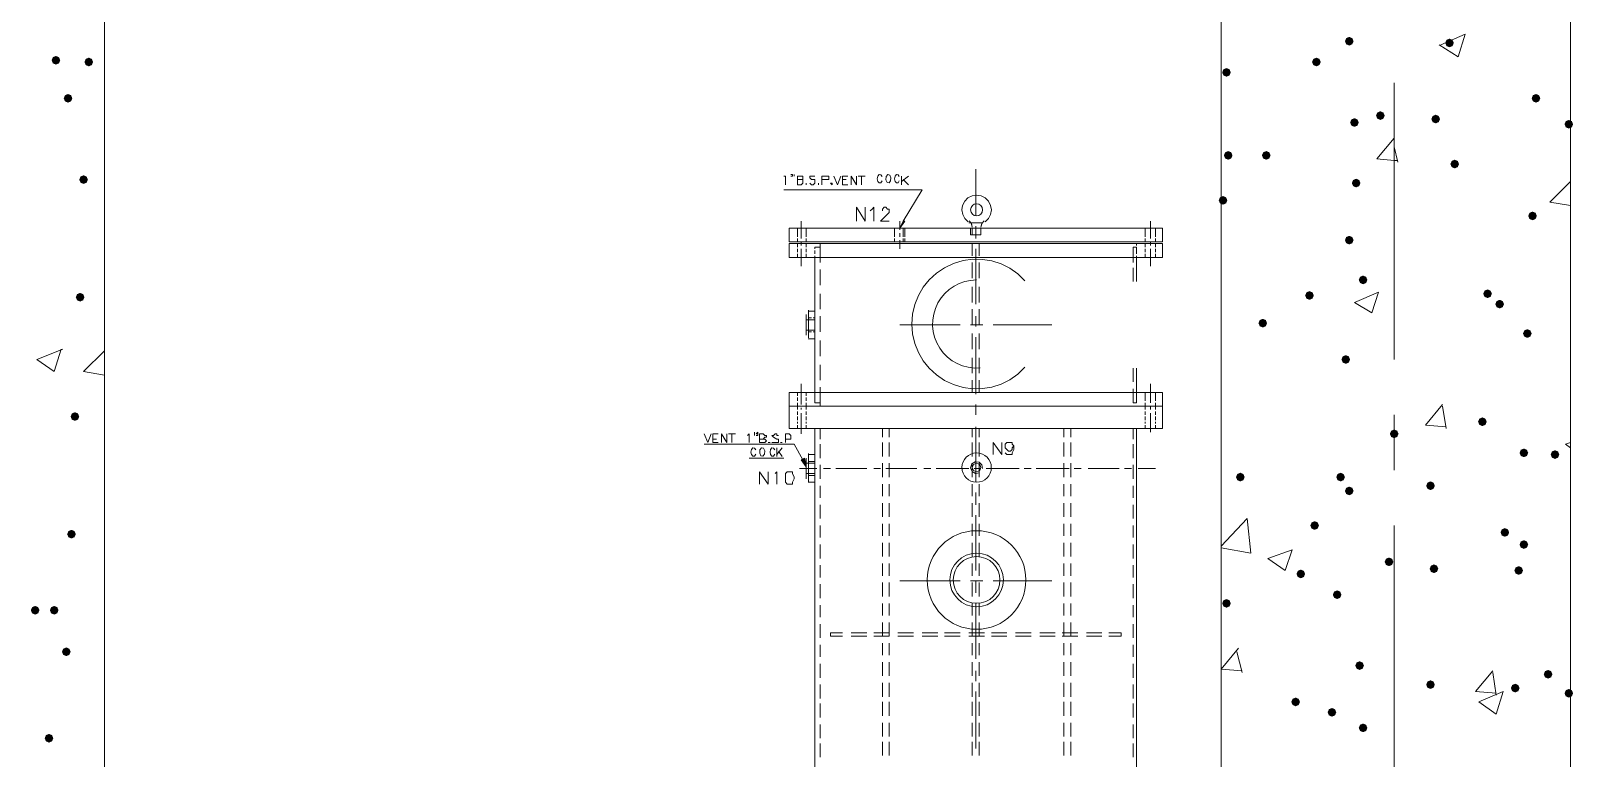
# Model space of a CAD drawing. Header units: millimetres. Extents: x 29 to 95071, y 20 to 67221.
# Drawn here: x 6495 to 10916, y 34376 to 36460 of the extents above; entities that cross this region are included whole.
import ezdxf

# ---------------------------------------------------------------- set-up
doc = ezdxf.new("R2010")
doc.units = ezdxf.units.MM

msp = doc.modelspace()

# ---------------------------------------------------------------- hatches: boundary and pattern name
h = msp.add_hatch(color=7)
h.dxf.hatch_style = 2
h.paths.add_polyline_path([(10274.3, 36418.1), (10265.5, 36421.8), (10261.9, 36430.5), (10265.5, 36439.3), (10274.3, 36442.9), (10283, 36439.3), (10286.7, 36430.5), (10283, 36421.8)])
h = msp.add_hatch(color=7)
h.dxf.hatch_style = 2
h.paths.add_polyline_path([(10561.8, 36413.2), (10553, 36416.8), (10549.4, 36425.6), (10553, 36434.3), (10561.8, 36438), (10570.5, 36434.3), (10574.1, 36425.6), (10570.5, 36416.8)])
h = msp.add_hatch(color=7)
h.dxf.hatch_style = 2
h.paths.add_polyline_path([(6566.8, 36363.6), (6558, 36367.2), (6554.4, 36376), (6558, 36384.7), (6566.8, 36388.4), (6575.5, 36384.7), (6579.2, 36376), (6575.5, 36367.2)])
h = msp.add_hatch(color=7)
h.dxf.hatch_style = 2
h.paths.add_polyline_path([(6661, 36358.6), (6652.2, 36362.3), (6648.6, 36371), (6652.2, 36379.8), (6661, 36383.4), (6669.7, 36379.8), (6673.3, 36371), (6669.7, 36362.3)])
h = msp.add_hatch(color=7)
h.dxf.hatch_style = 2
h.paths.add_polyline_path([(9922.4, 36328.9), (9913.6, 36332.5), (9910, 36341.3), (9913.6, 36350.1), (9922.4, 36353.7), (9931.1, 36350.1), (9934.7, 36341.3), (9931.1, 36332.5)])
h = msp.add_hatch(color=7)
h.dxf.hatch_style = 2
h.paths.add_polyline_path([(10180.1, 36358.6), (10171.3, 36362.3), (10167.7, 36371), (10171.3, 36379.8), (10180.1, 36383.4), (10188.8, 36379.8), (10192.5, 36371), (10188.8, 36362.3)])
h = msp.add_hatch(color=7)
h.dxf.hatch_style = 2
h.paths.add_polyline_path([(6601.5, 36254.6), (6592.7, 36258.2), (6589.1, 36267), (6592.7, 36275.7), (6601.5, 36279.3), (6610.2, 36275.7), (6613.9, 36267), (6610.2, 36258.2)])
h = msp.add_hatch(color=7)
h.dxf.hatch_style = 2
h.paths.add_polyline_path([(10809.6, 36254.6), (10800.8, 36258.2), (10797.2, 36267), (10800.8, 36275.7), (10809.6, 36279.3), (10818.3, 36275.7), (10822, 36267), (10818.3, 36258.2)])
h = msp.add_hatch(color=7)
h.dxf.hatch_style = 2
h.paths.add_polyline_path([(10289.1, 36185.2), (10280.4, 36188.8), (10276.7, 36197.6), (10280.4, 36206.3), (10289.1, 36210), (10297.9, 36206.3), (10301.5, 36197.6), (10297.9, 36188.8)])
h = msp.add_hatch(color=7)
h.dxf.hatch_style = 2
h.paths.add_polyline_path([(10363.5, 36205), (10354.7, 36208.6), (10351.1, 36217.4), (10354.7, 36226.1), (10363.5, 36229.8), (10372.2, 36226.1), (10375.9, 36217.4), (10372.2, 36208.6)])
h = msp.add_hatch(color=7)
h.dxf.hatch_style = 2
h.paths.add_polyline_path([(10522.1, 36195.1), (10513.3, 36198.7), (10509.7, 36207.5), (10513.3, 36216.2), (10522.1, 36219.9), (10530.8, 36216.2), (10534.5, 36207.5), (10530.8, 36198.7)])
h = msp.add_hatch(color=7)
h.dxf.hatch_style = 2
h.paths.add_polyline_path([(10903.8, 36180.2), (10895, 36183.9), (10891.4, 36192.6), (10895, 36201.4), (10903.8, 36205), (10912.5, 36201.4), (10916.1, 36192.6), (10912.5, 36183.9)])
h = msp.add_hatch(color=7)
h.dxf.hatch_style = 2
h.paths.add_polyline_path([(9927.3, 36091), (9918.6, 36094.6), (9914.9, 36103.4), (9918.6, 36112.1), (9927.3, 36115.8), (9936.1, 36112.1), (9939.7, 36103.4), (9936.1, 36094.6)])
h = msp.add_hatch(color=7)
h.dxf.hatch_style = 2
h.paths.add_polyline_path([(10036.4, 36091), (10027.6, 36094.6), (10024, 36103.4), (10027.6, 36112.1), (10036.4, 36115.8), (10045.1, 36112.1), (10048.7, 36103.4), (10045.1, 36094.6)])
h = msp.add_hatch(color=7)
h.dxf.hatch_style = 2
h.paths.add_polyline_path([(10576.6, 36066.2), (10567.9, 36069.9), (10564.2, 36078.6), (10567.9, 36087.4), (10576.6, 36091), (10585.4, 36087.4), (10589, 36078.6), (10585.4, 36069.9)])
h = msp.add_hatch(color=7)
h.dxf.hatch_style = 2
h.paths.add_polyline_path([(6646.1, 36021.6), (6637.3, 36025.2), (6633.7, 36034), (6637.3, 36042.7), (6646.1, 36046.4), (6654.8, 36042.7), (6658.5, 36034), (6654.8, 36025.2)])
h = msp.add_hatch(color=7)
h.dxf.hatch_style = 2
h.paths.add_polyline_path([(10294.1, 36011.7), (10285.3, 36015.3), (10281.7, 36024.1), (10285.3, 36032.8), (10294.1, 36036.5), (10302.8, 36032.8), (10306.5, 36024.1), (10302.8, 36015.3)])
h = msp.add_hatch(color=7)
h.dxf.hatch_style = 2
h.paths.add_polyline_path([(9912.4, 35962.1), (9903.7, 35965.8), (9900.1, 35974.5), (9903.7, 35983.3), (9912.4, 35986.9), (9921.2, 35983.3), (9924.8, 35974.5), (9921.2, 35965.8)])
h = msp.add_hatch(color=7)
h.dxf.hatch_style = 2
h.paths.add_polyline_path([(9000.4, 35915), (8985.6, 35895.2), (8995.5, 35915)])
h = msp.add_hatch(color=7)
h.dxf.hatch_style = 2
h.paths.add_polyline_path([(10799.7, 35917.5), (10790.9, 35921.2), (10787.3, 35929.9), (10790.9, 35938.7), (10799.7, 35942.3), (10808.4, 35938.7), (10812.1, 35929.9), (10808.4, 35921.2)])
h = msp.add_hatch(color=7)
h.dxf.hatch_style = 2
h.paths.add_polyline_path([(10274.3, 35848.1), (10265.5, 35851.8), (10261.9, 35860.5), (10265.5, 35869.3), (10274.3, 35872.9), (10283, 35869.3), (10286.7, 35860.5), (10283, 35851.8)])
h = msp.add_hatch(color=7)
h.dxf.hatch_style = 2
h.paths.add_polyline_path([(10313.9, 35734.1), (10305.2, 35737.8), (10301.5, 35746.5), (10305.2, 35755.3), (10313.9, 35758.9), (10322.7, 35755.3), (10326.3, 35746.5), (10322.7, 35737.8)])
h = msp.add_hatch(color=7)
h.dxf.hatch_style = 2
h.paths.add_polyline_path([(6636.2, 35684.6), (6627.4, 35688.2), (6623.8, 35697), (6627.4, 35705.7), (6636.2, 35709.3), (6644.9, 35705.7), (6648.6, 35697), (6644.9, 35688.2)])
h = msp.add_hatch(color=7)
h.dxf.hatch_style = 2
h.paths.add_polyline_path([(10160.3, 35689.5), (10151.5, 35693.2), (10147.9, 35701.9), (10151.5, 35710.7), (10160.3, 35714.3), (10169, 35710.7), (10172.7, 35701.9), (10169, 35693.2)])
h = msp.add_hatch(color=7)
h.dxf.hatch_style = 2
h.paths.add_polyline_path([(10670.8, 35694.5), (10662, 35698.1), (10658.4, 35706.9), (10662, 35715.6), (10670.8, 35719.3), (10679.5, 35715.6), (10683.2, 35706.9), (10679.5, 35698.1)])
h = msp.add_hatch(color=7)
h.dxf.hatch_style = 2
h.paths.add_polyline_path([(10705.5, 35664.7), (10696.7, 35668.4), (10693.1, 35677.1), (10696.7, 35685.9), (10705.5, 35689.5), (10714.2, 35685.9), (10717.9, 35677.1), (10714.2, 35668.4)])
h = msp.add_hatch(color=7)
h.dxf.hatch_style = 2
h.paths.add_polyline_path([(10026.4, 35610.2), (10017.7, 35613.9), (10014.1, 35622.6), (10017.7, 35631.4), (10026.4, 35635), (10035.2, 35631.4), (10038.8, 35622.6), (10035.2, 35613.9)])
h = msp.add_hatch(color=7)
h.dxf.hatch_style = 2
h.paths.add_polyline_path([(10784.8, 35580.5), (10776, 35584.1), (10772.4, 35592.9), (10776, 35601.6), (10784.8, 35605.3), (10793.5, 35601.6), (10797.2, 35592.9), (10793.5, 35584.1)])
h = msp.add_hatch(color=7)
h.dxf.hatch_style = 2
h.paths.add_polyline_path([(10264.4, 35506.1), (10255.6, 35509.8), (10252, 35518.5), (10255.6, 35527.3), (10264.4, 35530.9), (10273.1, 35527.3), (10276.7, 35518.5), (10273.1, 35509.8)])
h = msp.add_hatch(color=7)
h.dxf.hatch_style = 2
h.paths.add_polyline_path([(6621.3, 35342.6), (6612.5, 35346.2), (6608.9, 35354.9), (6612.5, 35363.7), (6621.3, 35367.3), (6630.1, 35363.7), (6633.7, 35354.9), (6630.1, 35346.2)])
h = msp.add_hatch(color=7)
h.dxf.hatch_style = 2
h.paths.add_polyline_path([(10655.9, 35327.7), (10647.2, 35331.3), (10643.5, 35340.1), (10647.2, 35348.8), (10655.9, 35352.5), (10664.7, 35348.8), (10668.3, 35340.1), (10664.7, 35331.3)])
h = msp.add_hatch(color=7)
h.dxf.hatch_style = 2
h.paths.add_polyline_path([(10403.1, 35293), (10394.4, 35296.6), (10390.7, 35305.4), (10394.4, 35314.1), (10403.1, 35317.8), (10411.9, 35314.1), (10415.5, 35305.4), (10411.9, 35296.6)])
h = msp.add_hatch(color=7)
h.dxf.hatch_style = 2
h.paths.add_polyline_path([(10774.9, 35238.5), (10766.1, 35242.1), (10762.5, 35250.9), (10766.1, 35259.6), (10774.9, 35263.3), (10783.6, 35259.6), (10787.3, 35250.9), (10783.6, 35242.1)])
h = msp.add_hatch(color=7)
h.dxf.hatch_style = 2
h.paths.add_polyline_path([(10864.1, 35233.5), (10855.3, 35237.2), (10851.7, 35245.9), (10855.3, 35254.7), (10864.1, 35258.3), (10872.9, 35254.7), (10876.5, 35245.9), (10872.9, 35237.2)])
h = msp.add_hatch(color=7)
h.dxf.hatch_style = 2
h.paths.add_polyline_path([(8713, 35236), (8717.9, 35211.2), (8703, 35231)])
h = msp.add_hatch(color=7)
h.dxf.hatch_style = 2
h.paths.add_polyline_path([(9962, 35169.1), (9953.3, 35172.7), (9949.6, 35181.5), (9953.3, 35190.2), (9962, 35193.9), (9970.8, 35190.2), (9974.4, 35181.5), (9970.8, 35172.7)])
h = msp.add_hatch(color=7)
h.dxf.hatch_style = 2
h.paths.add_polyline_path([(10249.5, 35169.1), (10240.7, 35172.7), (10237.1, 35181.5), (10240.7, 35190.2), (10249.5, 35193.9), (10258.2, 35190.2), (10261.9, 35181.5), (10258.2, 35172.7)])
h = msp.add_hatch(color=7)
h.dxf.hatch_style = 2
h.paths.add_polyline_path([(10274.3, 35129.4), (10265.5, 35133.1), (10261.9, 35141.8), (10265.5, 35150.6), (10274.3, 35154.2), (10283, 35150.6), (10286.7, 35141.8), (10283, 35133.1)])
h = msp.add_hatch(color=7)
h.dxf.hatch_style = 2
h.paths.add_polyline_path([(10507.2, 35144.3), (10498.5, 35147.9), (10494.8, 35156.7), (10498.5, 35165.4), (10507.2, 35169.1), (10516, 35165.4), (10519.6, 35156.7), (10516, 35147.9)])
h = msp.add_hatch(color=7)
h.dxf.hatch_style = 2
h.paths.add_polyline_path([(6611.4, 35005.5), (6602.6, 35009.2), (6599, 35017.9), (6602.6, 35026.7), (6611.4, 35030.3), (6620.1, 35026.7), (6623.8, 35017.9), (6620.1, 35009.2)])
h = msp.add_hatch(color=7)
h.dxf.hatch_style = 2
h.paths.add_polyline_path([(10175.1, 35030.3), (10166.4, 35033.9), (10162.7, 35042.7), (10166.4, 35051.4), (10175.1, 35055.1), (10183.9, 35051.4), (10187.5, 35042.7), (10183.9, 35033.9)])
h = msp.add_hatch(color=7)
h.dxf.hatch_style = 2
h.paths.add_polyline_path([(10720.4, 35010.5), (10711.6, 35014.1), (10708, 35022.9), (10711.6, 35031.6), (10720.4, 35035.3), (10729.1, 35031.6), (10732.8, 35022.9), (10729.1, 35014.1)])
h = msp.add_hatch(color=7)
h.dxf.hatch_style = 2
h.paths.add_polyline_path([(10774.9, 34975.8), (10766.1, 34979.4), (10762.5, 34988.2), (10766.1, 34996.9), (10774.9, 35000.6), (10783.6, 34996.9), (10787.3, 34988.2), (10783.6, 34979.4)])
h = msp.add_hatch(color=7)
h.dxf.hatch_style = 2
h.paths.add_polyline_path([(10388.3, 34926.2), (10379.5, 34929.8), (10375.9, 34938.6), (10379.5, 34947.4), (10388.3, 34951), (10397, 34947.4), (10400.7, 34938.6), (10397, 34929.8)])
h = msp.add_hatch(color=7)
h.dxf.hatch_style = 2
h.paths.add_polyline_path([(10517.1, 34906.4), (10508.4, 34910), (10504.8, 34918.8), (10508.4, 34927.5), (10517.1, 34931.2), (10525.9, 34927.5), (10529.5, 34918.8), (10525.9, 34910)])
h = msp.add_hatch(color=7)
h.dxf.hatch_style = 2
h.paths.add_polyline_path([(10135.5, 34891.5), (10126.7, 34895.2), (10123.1, 34903.9), (10126.7, 34912.7), (10135.5, 34916.3), (10144.2, 34912.7), (10147.9, 34903.9), (10144.2, 34895.2)])
h = msp.add_hatch(color=7)
h.dxf.hatch_style = 2
h.paths.add_polyline_path([(10760, 34901.4), (10751.3, 34905.1), (10747.6, 34913.8), (10751.3, 34922.6), (10760, 34926.2), (10768.8, 34922.6), (10772.4, 34913.8), (10768.8, 34905.1)])
h = msp.add_hatch(color=7)
h.dxf.hatch_style = 2
h.paths.add_polyline_path([(10239.6, 34832), (10230.8, 34835.7), (10227.2, 34844.4), (10230.8, 34853.2), (10239.6, 34856.8), (10248.3, 34853.2), (10252, 34844.4), (10248.3, 34835.7)])
h = msp.add_hatch(color=7)
h.dxf.hatch_style = 2
h.paths.add_polyline_path([(6507.3, 34787.4), (6498.5, 34791.1), (6494.9, 34799.8), (6498.5, 34808.6), (6507.3, 34812.2), (6516, 34808.6), (6519.7, 34799.8), (6516, 34791.1)])
h = msp.add_hatch(color=7)
h.dxf.hatch_style = 2
h.paths.add_polyline_path([(6561.8, 34787.4), (6553.1, 34791.1), (6549.4, 34799.8), (6553.1, 34808.6), (6561.8, 34812.2), (6570.6, 34808.6), (6574.2, 34799.8), (6570.6, 34791.1)])
h = msp.add_hatch(color=7)
h.dxf.hatch_style = 2
h.paths.add_polyline_path([(9922.4, 34807.3), (9913.6, 34810.9), (9910, 34819.6), (9913.6, 34828.4), (9922.4, 34832), (9931.1, 34828.4), (9934.7, 34819.6), (9931.1, 34810.9)])
h = msp.add_hatch(color=7)
h.dxf.hatch_style = 2
h.paths.add_polyline_path([(6596.5, 34668.5), (6587.8, 34672.1), (6584.1, 34680.9), (6587.8, 34689.6), (6596.5, 34693.3), (6605.3, 34689.6), (6608.9, 34680.9), (6605.3, 34672.1)])
h = msp.add_hatch(color=7)
h.dxf.hatch_style = 2
h.paths.add_polyline_path([(10304, 34628.8), (10295.3, 34632.5), (10291.6, 34641.2), (10295.3, 34650), (10304, 34653.6), (10312.8, 34650), (10316.4, 34641.2), (10312.8, 34632.5)])
h = msp.add_hatch(color=7)
h.dxf.hatch_style = 2
h.paths.add_polyline_path([(10844.3, 34604), (10835.5, 34607.7), (10831.9, 34616.4), (10835.5, 34625.2), (10844.3, 34628.8), (10853, 34625.2), (10856.7, 34616.4), (10853, 34607.7)])
h = msp.add_hatch(color=7)
h.dxf.hatch_style = 2
h.paths.add_polyline_path([(10507.2, 34574.3), (10498.5, 34577.9), (10494.8, 34586.7), (10498.5, 34595.4), (10507.2, 34599.1), (10516, 34595.4), (10519.6, 34586.7), (10516, 34577.9)])
h = msp.add_hatch(color=7)
h.dxf.hatch_style = 2
h.paths.add_polyline_path([(10750.1, 34564.4), (10741.3, 34568), (10737.7, 34576.8), (10741.3, 34585.5), (10750.1, 34589.2), (10758.9, 34585.5), (10762.5, 34576.8), (10758.9, 34568)])
h = msp.add_hatch(color=7)
h.dxf.hatch_style = 2
h.paths.add_polyline_path([(10903.8, 34549.5), (10895, 34553.2), (10891.4, 34561.9), (10895, 34570.7), (10903.8, 34574.3), (10912.5, 34570.7), (10916.1, 34561.9), (10912.5, 34553.2)])
h = msp.add_hatch(color=7)
h.dxf.hatch_style = 2
h.paths.add_polyline_path([(10120.6, 34524.7), (10111.9, 34528.4), (10108.2, 34537.1), (10111.9, 34545.9), (10120.6, 34549.5), (10129.4, 34545.9), (10133, 34537.1), (10129.4, 34528.4)])
h = msp.add_hatch(color=7)
h.dxf.hatch_style = 2
h.paths.add_polyline_path([(10224.7, 34495), (10216, 34498.6), (10212.3, 34507.4), (10216, 34516.1), (10224.7, 34519.8), (10233.5, 34516.1), (10237.1, 34507.4), (10233.5, 34498.6)])
h = msp.add_hatch(color=7)
h.dxf.hatch_style = 2
h.paths.add_polyline_path([(6547, 34420.6), (6538.2, 34424.3), (6534.6, 34433), (6538.2, 34441.8), (6547, 34445.4), (6555.7, 34441.8), (6559.3, 34433), (6555.7, 34424.3)])
h = msp.add_hatch(color=7)
h.dxf.hatch_style = 2
h.paths.add_polyline_path([(10313.9, 34450.4), (10305.2, 34454), (10301.5, 34462.8), (10305.2, 34471.5), (10313.9, 34475.2), (10322.7, 34471.5), (10326.3, 34462.8), (10322.7, 34454)])

# ---------------------------------------------------------------- linework, layer by layer
at = {"color": 7, "lineweight": 0}
for points in [[(6705.6, 32653.6), (6705.6, 42705.5)], [(9907.5, 32653.6), (9907.5, 42705.5)], [(10908.7, 32653.6), (10908.7, 42705.5)], [(10537, 36420.6), (10606.4, 36450.3)], [(10586.5, 36385.9), (10606.4, 36450.3)], [(10532, 36420.6), (10586.5, 36385.9)], [(10403.1, 35518.5), (10403.1, 36311.6)], [(10353.6, 36093.5), (10403.1, 36153)], [(10413.1, 36083.6), (10403.1, 36128.2), (10403.1, 36148)], [(10353.6, 36093.5), (10403.1, 36088.5), (10413.1, 36088.5)], [(8653.5, 36043.9), (8658.4, 36043.9), (8658.4, 36019.1)], [(8678.3, 36048.9), (8673.3, 36048.9), (8678.3, 36048.9), (8678.3, 36043.9), (8673.3, 36043.9)], [(8683.2, 36048.9), (8683.2, 36043.9)], [(8703, 36034), (8708, 36034), (8708, 36029), (8708, 36024.1), (8703, 36019.1), (8693.1, 36019.1), (8693.1, 36043.9), (8703, 36043.9), (8708, 36043.9), (8708, 36039), (8708, 36034), (8703, 36034), (8693.1, 36034)], [(8742.7, 36043.9), (8737.7, 36043.9), (8732.8, 36043.9), (8727.8, 36043.9), (8727.8, 36039), (8732.8, 36034), (8737.7, 36034), (8742.7, 36034), (8742.7, 36029), (8742.7, 36024.1), (8737.7, 36019.1), (8732.8, 36019.1), (8727.8, 36024.1)], [(8762.5, 36019.1), (8762.5, 36043.9), (8777.4, 36043.9), (8782.4, 36043.9), (8782.4, 36039), (8782.4, 36034), (8777.4, 36034), (8762.5, 36034)], [(8797.2, 36043.9), (8807.1, 36019.1), (8817, 36043.9)], [(8836.9, 36019.1), (8822, 36019.1), (8822, 36043.9), (8836.9, 36043.9)], [(8822, 36034), (8831.9, 36034)], [(8846.8, 36019.1), (8846.8, 36043.9), (8861.7, 36019.1), (8861.7, 36043.9)], [(8866.6, 36043.9), (8886.4, 36043.9)], [(8876.5, 36043.9), (8876.5, 36019.1)], [(8935, 36042.8), (8931.4, 36048), (8926.6, 36048.4), (8922.7, 36043.9), (8921.1, 36036.4), (8922.6, 36028.9), (8926.6, 36024.5), (8931.4, 36025), (8935, 36030.2)], [(8984.5, 36042.8), (8981, 36048), (8976.2, 36048.4), (8972.2, 36043.9), (8970.7, 36036.4), (8972.2, 36028.9), (8976.2, 36024.5), (8980.9, 36025), (8984.5, 36030.2)], [(8990.5, 36043.9), (8990.5, 36019.1)], [(9010.4, 36043.9), (8990.5, 36029)], [(8995.5, 36034), (9010.4, 36019.1)], [(9203.7, 35929.9), (9203.7, 36063.7)], [(8995.5, 35915), (9050, 36004.3), (9025.2, 36004.3), (8653.5, 36004.3)], [(9230.7, 35913), (9240.2, 35922.5), (9246.2, 35934.1), (9248.3, 35947), (9246.2, 35960.2), (9240.2, 35972.1), (9230.9, 35981.3), (9219.3, 35987.3), (9206.1, 35989.4), (9192.9, 35987.3), (9181.3, 35981.3), (9172.1, 35972.1), (9166, 35960.2), (9164, 35947), (9166.1, 35934.1), (9172.1, 35922.5), (9181.6, 35913)], [(10849.2, 35969.6), (10908.7, 36029)], [(8861.7, 35915), (8861.7, 35954.7), (8886.4, 35915), (8886.4, 35954.7)], [(8901.3, 35944.8), (8906.3, 35949.7), (8911.2, 35954.7), (8911.2, 35915)], [(8936, 35944.8), (8936, 35949.7), (8941, 35954.7), (8945.9, 35954.7), (8950.9, 35949.7), (8955.8, 35949.7), (8955.8, 35944.8), (8955.8, 35939.8), (8950.9, 35934.9), (8931, 35915), (8955.8, 35915)], [(10849.2, 35969.6), (10908.7, 35959.6)], [(8703, 35865.5), (8703, 35915)], [(8985.6, 35890.3), (8985.6, 35915)], [(9183.8, 35910.1), (9188.8, 35910.1), (9223.5, 35910.1)], [(9193.7, 35897.7), (9191.3, 35907.9), (9184.5, 35915.8)], [(9193.7, 35897.6), (9190, 35910.1)], [(9227.9, 35915.9), (9221, 35907.9), (9218.5, 35897.8)], [(9222.4, 35910.2), (9218.5, 35897.7)], [(9704.3, 35865.5), (9704.3, 35915)], [(8668.4, 35855.6), (8668.4, 35895.2), (8668.4, 35855.6), (9739, 35855.6), (9739, 35895.2), (8668.4, 35895.2), (9729.1, 35895.2)], [(8693.1, 35895.2), (8693.1, 35880.3)], [(8693.1, 35880.3), (8693.1, 35870.4)], [(8693.1, 35865.5), (8693.1, 35855.6)], [(8717.9, 35895.2), (8717.9, 35880.3)], [(8717.9, 35880.3), (8717.9, 35870.4)], [(8717.9, 35865.5), (8717.9, 35855.6)], [(8970.7, 35880.3), (8970.7, 35895.2)], [(8970.7, 35880.3), (8970.7, 35895.2)], [(8970.7, 35870.4), (8970.7, 35880.3)], [(8970.7, 35870.4), (8970.7, 35880.3)], [(8970.7, 35855.6), (8970.7, 35865.5)], [(8970.7, 35855.6), (8970.7, 35865.5)], [(8985.6, 35870.4), (8985.6, 35880.3)], [(8985.6, 35835.7), (8985.6, 35860.5)], [(8995.5, 35880.3), (8995.5, 35895.2)], [(8995.5, 35870.4), (8995.5, 35880.3)], [(8995.5, 35855.6), (8995.5, 35865.5)], [(9000.4, 35880.3), (9000.4, 35895.2)], [(9000.4, 35870.4), (9000.4, 35880.3)], [(9000.4, 35855.6), (9000.4, 35865.5)], [(9188.8, 35895.2), (9188.8, 35875.4), (9218.5, 35875.4), (9218.5, 35895.2)], [(9193.7, 35875.4), (9193.7, 35895.2)], [(9203.7, 35865.5), (9203.7, 35900.2)], [(9218.5, 35875.4), (9218.5, 35895.2)], [(9689.4, 35895.2), (9689.4, 35880.3)], [(9689.4, 35880.3), (9689.4, 35870.4)], [(9689.4, 35865.5), (9689.4, 35855.6)], [(9719.1, 35895.2), (9719.1, 35880.3)], [(9719.1, 35880.3), (9719.1, 35870.4)], [(9719.1, 35865.5), (9719.1, 35855.6)], [(8693.1, 35850.6), (8693.1, 35840.7)], [(8693.1, 35835.7), (8693.1, 35825.8)], [(8693.1, 35820.9), (8693.1, 35811)], [(8703, 35845.6), (8703, 35855.6)], [(8703, 35786.2), (8703, 35835.7)], [(8717.9, 35850.6), (8717.9, 35840.7)], [(8717.9, 35835.7), (8717.9, 35825.8)], [(8717.9, 35820.9), (8717.9, 35811)], [(8742.7, 35835.7), (8742.7, 35840.7), (8757.6, 35840.7)], [(8742.7, 35820.9), (8742.7, 35830.8)], [(8742.7, 35811), (8742.7, 35815.9)], [(8757.6, 35796.1), (8757.6, 35850.6)], [(9193.7, 35815.9), (9193.7, 35850.6)], [(9203.7, 35677.1), (9203.7, 35835.7)], [(9213.6, 35815.9), (9213.6, 35850.6)], [(9654.7, 35840.7), (9654.7, 35796.1)], [(9654.7, 35801), (9654.7, 35840.7)], [(9664.6, 35840.7), (9654.7, 35840.7)], [(9664.6, 35845.6), (9664.6, 35850.6)], [(9664.6, 35830.8), (9664.6, 35840.7)], [(9664.6, 35820.9), (9664.6, 35830.8)], [(9664.6, 35741.6), (9664.6, 35811), (9664.6, 35815.9)], [(9689.4, 35850.6), (9689.4, 35840.7)], [(9689.4, 35835.7), (9689.4, 35825.8)], [(9689.4, 35820.9), (9689.4, 35811)], [(9704.3, 35845.6), (9704.3, 35855.6)], [(9704.3, 35786.2), (9704.3, 35835.7)], [(9719.1, 35850.6), (9719.1, 35840.7)], [(9719.1, 35835.7), (9719.1, 35825.8)], [(9719.1, 35820.9), (9719.1, 35811)], [(8757.6, 35394.6), (8742.7, 35394.6), (8742.7, 35424.3), (8742.7, 35811), (8742.7, 35424.3)], [(8757.6, 35731.6), (8757.6, 35776.3)], [(9344.6, 35744.2), (9324, 35763.9), (9301, 35780), (9276.1, 35792.3), (9249.8, 35800.8), (9222.6, 35805.3), (9194.9, 35805.7), (9167.1, 35801.9), (9139.7, 35793.7), (9113.9, 35781.5), (9090.7, 35765.8), (9070.3, 35747), (9053, 35725.5), (9039.1, 35701.6), (9028.8, 35675.9), (9022.4, 35648.6), (9020.3, 35620.1), (9022.4, 35591.7), (9028.8, 35564.4), (9039.1, 35538.6), (9053, 35514.8), (9070.3, 35493.2), (9090.7, 35474.4), (9113.9, 35458.7), (9139.7, 35446.5), (9167.1, 35438.4), (9194.9, 35434.6), (9222.6, 35435), (9249.8, 35439.5), (9276.1, 35447.9), (9301, 35460.3), (9324, 35476.4), (9344.6, 35496.1)], [(9193.7, 35751.5), (9193.7, 35796.1)], [(9213.6, 35751.5), (9213.6, 35796.1)], [(9654.7, 35741.6), (9654.7, 35781.2)], [(9206.1, 35746.5), (9189, 35745.3), (9172.3, 35741.9), (9156.4, 35736.3), (9141.5, 35728.7), (9127.7, 35719.2), (9115.2, 35707.9), (9104.3, 35694.9), (9095, 35680.4), (9087.9, 35664.7), (9083, 35648.5), (9080.3, 35631.8), (9079.8, 35615.1), (9081.6, 35598.4), (9085.6, 35582), (9091.8, 35566.2), (9100.2, 35551.2), (9110.5, 35537.4), (9122.5, 35525.4), (9135.8, 35515.1), (9150.4, 35506.7), (9165.9, 35500.3), (9182.1, 35496), (9199, 35493.9), (9216.2, 35494.1)], [(9193.7, 35682.1), (9193.7, 35726.7)], [(9213.6, 35682.1), (9213.6, 35726.7)], [(8757.6, 35662.3), (8757.6, 35706.9)], [(10289.1, 35682.1), (10358.5, 35711.8)], [(10289.1, 35682.1), (10338.7, 35652.3)], [(10338.7, 35652.3), (10358.5, 35711.8)], [(8717.9, 35587.9), (8717.9, 35647.4)], [(8742.7, 35657.3), (8722.9, 35657.3)], [(8732.8, 35637.5), (8722.9, 35637.5)], [(8724, 35660), (8724, 35639.7)], [(8724, 35640), (8724, 35600.4)], [(8742.7, 35637.5), (8737.7, 35637.5)], [(8757.6, 35597.8), (8757.6, 35642.4)], [(9193.7, 35617.6), (9193.7, 35662.3)], [(9203.7, 35612.7), (9203.7, 35642.4)], [(9213.6, 35617.6), (9213.6, 35662.3)], [(8732.8, 35632.5), (8717.9, 35632.5)], [(8742.7, 35602.8), (8717.9, 35602.8)], [(8732.8, 35597.8), (8722.9, 35597.8)], [(8724, 35600.5), (8724, 35580.2)], [(8742.7, 35632.5), (8732.8, 35632.5)], [(8742.7, 35597.8), (8737.7, 35597.8)], [(8985.6, 35617.6), (9159, 35617.6)], [(9188.8, 35617.6), (9223.5, 35617.6)], [(9193.7, 35548.3), (9193.7, 35592.9)], [(9213.6, 35548.3), (9213.6, 35592.9)], [(9253.2, 35617.6), (9421.7, 35617.6)], [(6512.3, 35518.5), (6586.6, 35548.3)], [(6561.8, 35483.8), (6581.6, 35548.3)], [(8742.7, 35578), (8722.9, 35578)], [(8757.6, 35528.4), (8757.6, 35573)], [(9203.7, 35419.4), (9203.7, 35582.9)], [(6512.3, 35518.5), (6561.8, 35483.8)], [(6646.1, 35483.8), (6705.6, 35543.3)], [(8757.6, 35459), (8757.6, 35503.6)], [(9193.7, 35478.9), (9193.7, 35523.5)], [(9213.6, 35478.9), (9213.6, 35523.5)], [(6646.1, 35483.8), (6705.6, 35473.9)], [(9193.7, 35424.3), (9193.7, 35459)], [(9213.6, 35424.3), (9213.6, 35459)], [(9654.7, 35454.1), (9654.7, 35493.7)], [(9664.6, 35394.6), (9664.6, 35493.7)], [(8693.1, 35424.3), (8693.1, 35414.4)], [(8703, 35389.6), (8703, 35449.1)], [(8717.9, 35424.3), (8717.9, 35414.4)], [(8757.6, 35384.7), (8757.6, 35439.2)], [(9654.7, 35434.3), (9654.7, 35394.6), (9664.6, 35394.6)], [(9654.7, 35394.6), (9654.7, 35434.3)], [(9689.4, 35424.3), (9689.4, 35399.6)], [(9704.3, 35394.6), (9704.3, 35449.1)], [(9719.1, 35424.3), (9719.1, 35399.6)], [(8693.1, 35409.5), (8693.1, 35399.6)], [(8693.1, 35394.6), (8693.1, 35384.7)], [(8693.1, 35384.7), (8693.1, 35374.8)], [(8703, 35374.8), (8703, 35379.7)], [(8717.9, 35409.5), (8717.9, 35399.6)], [(8717.9, 35394.6), (8717.9, 35384.7)], [(8717.9, 35384.7), (8717.9, 35374.8)], [(9203.7, 35359.9), (9203.7, 35389.6)], [(9689.4, 35394.6), (9689.4, 35384.7)], [(9689.4, 35384.7), (9689.4, 35374.8)], [(9704.3, 35374.8), (9704.3, 35384.7)], [(9719.1, 35394.6), (9719.1, 35384.7)], [(9719.1, 35384.7), (9719.1, 35374.8)], [(10492.4, 35330.2), (10541.9, 35389.6)], [(10551.8, 35320.3), (10541.9, 35384.7)], [(8693.1, 35369.8), (8693.1, 35359.9)], [(8693.1, 35354.9), (8693.1, 35345)], [(8693.1, 35340.1), (8693.1, 35335.1)], [(8693.1, 35330.2), (8693.1, 35320.3)], [(8703, 35305.4), (8703, 35364.9)], [(8717.9, 35369.8), (8717.9, 35359.9)], [(8717.9, 35354.9), (8717.9, 35345)], [(8717.9, 35340.1), (8717.9, 35335.1)], [(8717.9, 35330.2), (8717.9, 35320.3)], [(9689.4, 35369.8), (9689.4, 35359.9)], [(9689.4, 35354.9), (9689.4, 35345)], [(9689.4, 35340.1), (9689.4, 35335.1)], [(9689.4, 35330.2), (9689.4, 35320.3)], [(9704.3, 35310.3), (9704.3, 35364.9)], [(9719.1, 35369.8), (9719.1, 35359.9)], [(9719.1, 35354.9), (9719.1, 35345)], [(9719.1, 35340.1), (9719.1, 35335.1)], [(9719.1, 35330.2), (9719.1, 35320.3)], [(10403.1, 35201.3), (10403.1, 35359.9)], [(10492.4, 35330.2), (10551.8, 35325.2)], [(8425.5, 35305.4), (8435.4, 35280.6), (8445.3, 35305.4)], [(8465.1, 35280.6), (8450.3, 35280.6), (8450.3, 35305.4), (8465.1, 35305.4)], [(8450.3, 35290.5), (8460.2, 35290.5)], [(8475, 35280.6), (8475, 35305.4), (8489.9, 35280.6), (8489.9, 35305.4)], [(8494.9, 35305.4), (8514.7, 35305.4)], [(8504.8, 35305.4), (8504.8, 35280.6)], [(8549.4, 35300.4), (8554.4, 35305.4), (8554.4, 35280.6)], [(8569.2, 35305.4), (8569.2, 35310.3), (8569.2, 35305.4), (8569.2, 35300.4)], [(8579.1, 35305.4), (8574.2, 35305.4), (8579.1, 35310.3), (8579.1, 35305.4), (8579.1, 35300.4), (8574.2, 35300.4)], [(8594, 35290.5), (8599, 35290.5), (8603.9, 35285.6), (8599, 35280.6), (8594, 35280.6), (8584.1, 35280.6), (8584.1, 35305.4), (8594, 35305.4), (8599, 35300.4), (8603.9, 35300.4), (8603.9, 35295.5), (8599, 35295.5), (8594, 35290.5), (8584.1, 35290.5)], [(8638.6, 35300.4), (8633.7, 35300.4), (8633.7, 35305.4), (8628.7, 35305.4), (8623.7, 35300.4), (8618.8, 35300.4), (8623.7, 35295.5), (8633.7, 35290.5), (8638.6, 35290.5), (8638.6, 35285.6), (8638.6, 35280.6), (8633.7, 35280.6), (8628.7, 35280.6), (8623.7, 35280.6), (8618.8, 35280.6)], [(8658.4, 35280.6), (8658.4, 35305.4), (8668.4, 35305.4), (8673.3, 35300.4), (8673.3, 35295.5), (8673.3, 35290.5), (8668.4, 35290.5), (8658.4, 35290.5)], [(8742.7, 35320.3), (8742.7, 33530.9)], [(8757.6, 35320.3), (8757.6, 35290.5)], [(8936, 35320.3), (8936, 35295.5)], [(8955.8, 35320.3), (8955.8, 35295.5)], [(9193.7, 35320.3), (9193.7, 35295.5)], [(9203.7, 35166.6), (9203.7, 35325.2)], [(9213.6, 35320.3), (9213.6, 35295.5)], [(9456.4, 35320.3), (9456.4, 35295.5)], [(9476.3, 35320.3), (9476.3, 35295.5)], [(9654.7, 35320.3), (9654.7, 35290.5)], [(9664.6, 33530.9), (9664.6, 35320.3)], [(8708, 35231), (8683.2, 35275.6), (8425.5, 35275.6)], [(8573.2, 35259.7), (8569.6, 35264.8), (8564.8, 35265.3), (8560.8, 35260.8), (8559.3, 35253.3), (8560.8, 35245.8), (8564.8, 35241.4), (8569.5, 35241.9), (8573.1, 35247.1)], [(8627.7, 35259.7), (8624.1, 35264.8), (8619.3, 35265.3), (8615.4, 35260.8), (8613.8, 35253.3), (8615.3, 35245.8), (8619.3, 35241.4), (8624, 35241.9), (8627.7, 35247.1)], [(8633.7, 35265.7), (8633.7, 35240.9)], [(8648.5, 35265.7), (8633.7, 35245.9)], [(8638.6, 35255.8), (8648.5, 35240.9)], [(8742.7, 35245.9), (8722.9, 35245.9)], [(8724, 35248.6), (8724, 35228.3)], [(8757.6, 35275.6), (8757.6, 35236)], [(8936, 35280.6), (8936, 35240.9)], [(8955.8, 35280.6), (8955.8, 35240.9)], [(9193.7, 35280.6), (9193.7, 35240.9)], [(9203.7, 35260.8), (9203.7, 35226.1)], [(9213.6, 35280.6), (9213.6, 35240.9)], [(9253.2, 35245.9), (9253.2, 35280.6), (9278, 35245.9), (9278, 35280.6)], [(9312.7, 35270.7), (9307.7, 35265.7), (9307.7, 35260.8), (9302.8, 35255.8), (9297.8, 35255.8), (9292.9, 35260.8), (9287.9, 35265.7), (9287.9, 35270.7), (9287.9, 35275.6), (9292.9, 35280.6), (9297.8, 35280.6), (9302.8, 35280.6), (9307.7, 35280.6), (9307.7, 35275.6), (9312.7, 35270.7), (9312.7, 35260.8), (9307.7, 35250.9), (9307.7, 35245.9), (9302.8, 35245.9), (9297.8, 35245.9), (9292.9, 35245.9), (9287.9, 35250.9)], [(9456.4, 35280.6), (9456.4, 35240.9)], [(9476.3, 35280.6), (9476.3, 35240.9)], [(9654.7, 35275.6), (9654.7, 35236)], [(10893.8, 35275.6), (10908.7, 35280.6)], [(10893.8, 35275.6), (10908.7, 35265.7)], [(8554.4, 35236), (8653.5, 35236)], [(8584.1, 35161.6), (8584.1, 35196.3), (8608.9, 35161.6), (8608.9, 35196.3)], [(8628.7, 35191.4), (8633.7, 35196.3), (8633.7, 35161.6)], [(8747.7, 35206.3), (8698.1, 35206.3)], [(8717.9, 35176.5), (8717.9, 35236)], [(8742.7, 35221.1), (8717.9, 35221.1)], [(8742.7, 35206.3), (8717.9, 35206.3)], [(8742.7, 35226.1), (8722.9, 35226.1)], [(8724, 35228.6), (8724, 35189)], [(8757.6, 35216.2), (8757.6, 35176.5)], [(8787.3, 35206.3), (8767.5, 35206.3)], [(8891.4, 35206.3), (8802.2, 35206.3)], [(8931, 35206.3), (8911.2, 35206.3)], [(8936, 35221.1), (8936, 35181.5)], [(9035.1, 35206.3), (8945.9, 35206.3)], [(8955.8, 35221.1), (8955.8, 35181.5)], [(9074.8, 35206.3), (9055, 35206.3)], [(9183.8, 35206.3), (9089.7, 35206.3)], [(9223.2, 35205.7), (9221.4, 35217), (9213, 35224.7), (9201.6, 35225.5), (9192.2, 35219.1), (9188.8, 35208.2), (9192.9, 35197.5), (9202.7, 35191.7), (9214, 35193.3)], [(9193.7, 35221.1), (9193.7, 35181.5)], [(9218.5, 35206.3), (9198.7, 35206.3)], [(9213.6, 35221.1), (9213.6, 35181.5)], [(9327.6, 35206.3), (9233.4, 35206.3)], [(9362.3, 35206.3), (9342.4, 35206.3)], [(9471.3, 35206.3), (9377.1, 35206.3)], [(9456.4, 35221.1), (9456.4, 35181.5)], [(9476.3, 35221.1), (9476.3, 35181.5)], [(9506, 35206.3), (9486.2, 35206.3)], [(9615.1, 35206.3), (9525.8, 35206.3)], [(9649.7, 35206.3), (9629.9, 35206.3)], [(9654.7, 35216.2), (9654.7, 35176.5)], [(9719.1, 35206.3), (9669.6, 35206.3)], [(8742.7, 35191.4), (8717.9, 35191.4)], [(8742.7, 35186.4), (8722.9, 35186.4)], [(8742.7, 35166.6), (8722.9, 35166.6)], [(8724, 35189.1), (8724, 35168.8)], [(8757.6, 35156.7), (8757.6, 35122)], [(8936, 35161.6), (8936, 35126.9)], [(8955.8, 35161.6), (8955.8, 35126.9)], [(9193.7, 35161.6), (9193.7, 35126.9)], [(9213.6, 35161.6), (9213.6, 35126.9)], [(9456.4, 35161.6), (9456.4, 35126.9)], [(9476.3, 35161.6), (9476.3, 35126.9)], [(9654.7, 35156.7), (9654.7, 35122)], [(8936, 35107.1), (8936, 35067.5)], [(8955.8, 35107.1), (8955.8, 35067.5)], [(9193.7, 35107.1), (9193.7, 35067.5)], [(9203.7, 35102.2), (9203.7, 35136.9)], [(9213.6, 35107.1), (9213.6, 35067.5)], [(9456.4, 35107.1), (9456.4, 35067.5)], [(9476.3, 35107.1), (9476.3, 35067.5)], [(8757.6, 35102.2), (8757.6, 35062.5)], [(9203.7, 34913.8), (9203.7, 35072.4)], [(9654.7, 35102.2), (9654.7, 35062.5)], [(9907.5, 34983.2), (9981.8, 35062.5)], [(9991.7, 34963.4), (9981.8, 35062.5)], [(8757.6, 35042.7), (8757.6, 35008)], [(8936, 35047.6), (8936, 35012.9)], [(8955.8, 35047.6), (8955.8, 35012.9)], [(9193.7, 35047.6), (9193.7, 35012.9)], [(9213.6, 35047.6), (9213.6, 35012.9)], [(9456.4, 35047.6), (9456.4, 35012.9)], [(9476.3, 35047.6), (9476.3, 35012.9)], [(9654.7, 35042.7), (9654.7, 35008)], [(10403.1, 34244.7), (10403.1, 35042.7)], [(8757.6, 34988.2), (8757.6, 34948.5)], [(8936, 34993.1), (8936, 34953.5)], [(8955.8, 34993.1), (8955.8, 34953.5)], [(9193.7, 34993.1), (9193.7, 34953.5)], [(9213.6, 34993.1), (9213.6, 34953.5)], [(9456.4, 34993.1), (9456.4, 34953.5)], [(9476.3, 34993.1), (9476.3, 34953.5)], [(9654.7, 34988.2), (9654.7, 34948.5)], [(9907.5, 34978.3), (9991.7, 34963.4)], [(10041.3, 34948.5), (10110.7, 34973.3)], [(10090.9, 34913.8), (10110.7, 34973.3)], [(8757.6, 34928.7), (8757.6, 34894)], [(8936, 34933.6), (8936, 34898.9)], [(8955.8, 34933.6), (8955.8, 34898.9)], [(9193.7, 34933.6), (9193.7, 34898.9)], [(9213.6, 34933.6), (9213.6, 34898.9)], [(9456.4, 34933.6), (9456.4, 34898.9)], [(9476.3, 34933.6), (9476.3, 34898.9)], [(9654.7, 34928.7), (9654.7, 34894)], [(10041.3, 34948.5), (10090.9, 34913.8)], [(8985.6, 34884.1), (9159, 34884.1)], [(9188.8, 34884.1), (9223.5, 34884.1)], [(9203.7, 34849.4), (9203.7, 34884.1)], [(9253.2, 34884.1), (9421.7, 34884.1)], [(8757.6, 34874.2), (8757.6, 34834.5)], [(8936, 34879.1), (8936, 34839.5)], [(8955.8, 34879.1), (8955.8, 34839.5)], [(9193.7, 34879.1), (9193.7, 34839.5)], [(9213.6, 34879.1), (9213.6, 34839.5)], [(9456.4, 34879.1), (9456.4, 34839.5)], [(9476.3, 34879.1), (9476.3, 34839.5)], [(9654.7, 34874.2), (9654.7, 34834.5)], [(8757.6, 34814.7), (8757.6, 34780)], [(8936, 34819.6), (8936, 34784.9)], [(8955.8, 34819.6), (8955.8, 34784.9)], [(9193.7, 34819.6), (9193.7, 34784.9)], [(9203.7, 34661), (9203.7, 34819.6)], [(9213.6, 34819.6), (9213.6, 34784.9)], [(9456.4, 34819.6), (9456.4, 34784.9)], [(9476.3, 34819.6), (9476.3, 34784.9)], [(9654.7, 34814.7), (9654.7, 34780)], [(8757.6, 34760.2), (8757.6, 34720.5)], [(8936, 34765.1), (8936, 34725.5)], [(8955.8, 34765.1), (8955.8, 34725.5)], [(9193.7, 34765.1), (9193.7, 34725.5)], [(9213.6, 34765.1), (9213.6, 34725.5)], [(9456.4, 34765.1), (9456.4, 34725.5)], [(9476.3, 34765.1), (9476.3, 34725.5)], [(9654.7, 34760.2), (9654.7, 34720.5)], [(8787.3, 34735.4), (8822, 34735.4)], [(8787.3, 34735.4), (8787.3, 34725.5)], [(8787.3, 34725.5), (8822, 34725.5)], [(8846.8, 34735.4), (8891.4, 34735.4)], [(8846.8, 34725.5), (8891.4, 34725.5)], [(8911.2, 34735.4), (8955.8, 34735.4)], [(8911.2, 34725.5), (8955.8, 34725.5)], [(8980.6, 34735.4), (9025.2, 34735.4)], [(8980.6, 34725.5), (9025.2, 34725.5)], [(9050, 34735.4), (9094.6, 34735.4)], [(9050, 34725.5), (9094.6, 34725.5)], [(9114.4, 34735.4), (9159, 34735.4)], [(9114.4, 34725.5), (9159, 34725.5)], [(9183.8, 34735.4), (9228.4, 34735.4)], [(9183.8, 34725.5), (9228.4, 34725.5)], [(9248.3, 34735.4), (9292.9, 34735.4)], [(9248.3, 34725.5), (9292.9, 34725.5)], [(9317.7, 34735.4), (9362.3, 34735.4)], [(9317.7, 34725.5), (9362.3, 34725.5)], [(9387, 34735.4), (9431.7, 34735.4)], [(9387, 34725.5), (9431.7, 34725.5)], [(9451.5, 34735.4), (9496.1, 34735.4)], [(9451.5, 34725.5), (9496.1, 34725.5)], [(9520.9, 34735.4), (9565.5, 34735.4)], [(9520.9, 34725.5), (9565.5, 34725.5)], [(9585.3, 34735.4), (9620, 34735.4)], [(9585.3, 34725.5), (9620, 34725.5)], [(9620, 34735.4), (9620, 34725.5)], [(8757.6, 34700.7), (8757.6, 34666)], [(8936, 34705.6), (8936, 34670.9)], [(8955.8, 34705.6), (8955.8, 34670.9)], [(9193.7, 34705.6), (9193.7, 34670.9)], [(9213.6, 34705.6), (9213.6, 34670.9)], [(9456.4, 34705.6), (9456.4, 34670.9)], [(9476.3, 34705.6), (9476.3, 34670.9)], [(9654.7, 34700.7), (9654.7, 34666)], [(9907.5, 34631.3), (9957.1, 34690.8)], [(9967, 34621.4), (9952.1, 34680.9)], [(8757.6, 34646.2), (8757.6, 34606.5)], [(8936, 34651.1), (8936, 34611.5)], [(8955.8, 34651.1), (8955.8, 34611.5)], [(9193.7, 34651.1), (9193.7, 34611.5)], [(9203.7, 34596.6), (9203.7, 34626.3)], [(9213.6, 34651.1), (9213.6, 34611.5)], [(9456.4, 34651.1), (9456.4, 34611.5)], [(9476.3, 34651.1), (9476.3, 34611.5)], [(9654.7, 34646.2), (9654.7, 34606.5)], [(9907.5, 34631.3), (9967, 34626.3)], [(10636.1, 34566.9), (10685.7, 34626.3)], [(10695.6, 34556.9), (10685.7, 34621.4)], [(8757.6, 34586.7), (8757.6, 34547)], [(8936, 34591.6), (8936, 34552)], [(8955.8, 34591.6), (8955.8, 34552)], [(9193.7, 34591.6), (9193.7, 34552)], [(9213.6, 34591.6), (9213.6, 34552)], [(9456.4, 34591.6), (9456.4, 34552)], [(9476.3, 34591.6), (9476.3, 34552)], [(9654.7, 34586.7), (9654.7, 34547)], [(8757.6, 34532.2), (8757.6, 34492.5)], [(8936, 34537.1), (8936, 34497.5)], [(8955.8, 34537.1), (8955.8, 34497.5)], [(9193.7, 34537.1), (9193.7, 34497.5)], [(9203.7, 34403.3), (9203.7, 34566.9)], [(9213.6, 34537.1), (9213.6, 34497.5)], [(9456.4, 34537.1), (9456.4, 34497.5)], [(9476.3, 34537.1), (9476.3, 34497.5)], [(9654.7, 34532.2), (9654.7, 34492.5)], [(10636.1, 34566.9), (10695.6, 34561.9)], [(10646, 34537.1), (10715.4, 34566.9)], [(10646, 34537.1), (10695.6, 34502.4)], [(10695.6, 34502.4), (10715.4, 34566.9)], [(8757.6, 34472.7), (8757.6, 34433)], [(8936, 34477.6), (8936, 34438)], [(8955.8, 34477.6), (8955.8, 34438)], [(9193.7, 34477.6), (9193.7, 34438)], [(9213.6, 34477.6), (9213.6, 34438)], [(9456.4, 34477.6), (9456.4, 34438)], [(9476.3, 34477.6), (9476.3, 34438)], [(9654.7, 34472.7), (9654.7, 34433)], [(8757.6, 34418.2), (8757.6, 34378.5)], [(8936, 34423.1), (8936, 34383.5)], [(8955.8, 34423.1), (8955.8, 34383.5)], [(9193.7, 34423.1), (9193.7, 34383.5)], [(9213.6, 34423.1), (9213.6, 34383.5)], [(9456.4, 34423.1), (9456.4, 34383.5)], [(9476.3, 34423.1), (9476.3, 34383.5)], [(9654.7, 34418.2), (9654.7, 34378.5)]]:
    msp.add_lwpolyline(points, dxfattribs=at)
for points in [[(8951.5, 36048.5), (8947, 36042.9), (8946.1, 36033.5), (8949.5, 36025.9), (8955.2, 36024.4), (8959.7, 36030), (8960.6, 36039.4), (8957.2, 36047.1)], [(8717.9, 36024.1), (8717.9, 36019.1)], [(8752.6, 36024.1), (8752.6, 36019.1)], [(8792.3, 36024.1), (8787.3, 36024.1), (8792.3, 36019.1)], [(9000.4, 35915), (8985.6, 35895.2), (8995.5, 35915)], [(8668.4, 35850.6), (8668.4, 35811), (9739, 35811), (9739, 35850.6)], [(9739, 35424.3), (9739, 35384.7), (8668.4, 35384.7), (8668.4, 35424.3)], [(9739, 35384.7), (8668.4, 35384.7), (8668.4, 35320.3), (9739, 35320.3)], [(8589.7, 35265.4), (8585.1, 35259.8), (8584.3, 35250.4), (8587.7, 35242.8), (8593.4, 35241.3), (8597.9, 35246.9), (8598.7, 35256.3), (8595.3, 35263.9)], [(8613.8, 35280.6), (8608.9, 35280.6)], [(8648.5, 35280.6), (8643.6, 35280.6)], [(8668.4, 35196.3), (8663.4, 35196.3), (8658.4, 35191.4), (8658.4, 35181.5), (8658.4, 35176.5), (8658.4, 35166.6), (8663.4, 35161.6), (8668.4, 35161.6), (8673.3, 35161.6), (8678.3, 35161.6), (8678.3, 35166.6), (8683.2, 35176.5), (8683.2, 35181.5), (8678.3, 35191.4), (8678.3, 35196.3), (8673.3, 35196.3)], [(8713, 35236), (8717.9, 35211.2), (8703, 35231)], [(9218.5, 35208.7), (9214.9, 35217.5), (9206.1, 35221.1), (9197.4, 35217.5), (9193.7, 35208.7), (9197.4, 35200), (9206.1, 35196.3), (9214.9, 35200)]]:
    msp.add_lwpolyline(points, close=True, dxfattribs=at)
for centre, radius in [((9206.1, 35947.3), 17.3), ((9206.1, 35208.7), 42.1), ((9206.1, 34886.6), 141.3), ((9206.1, 34886.6), 76.8), ((9206.1, 34886.6), 66.9)]:
    msp.add_circle(centre, radius, dxfattribs=at)

doc.saveas('drawing.dxf')
